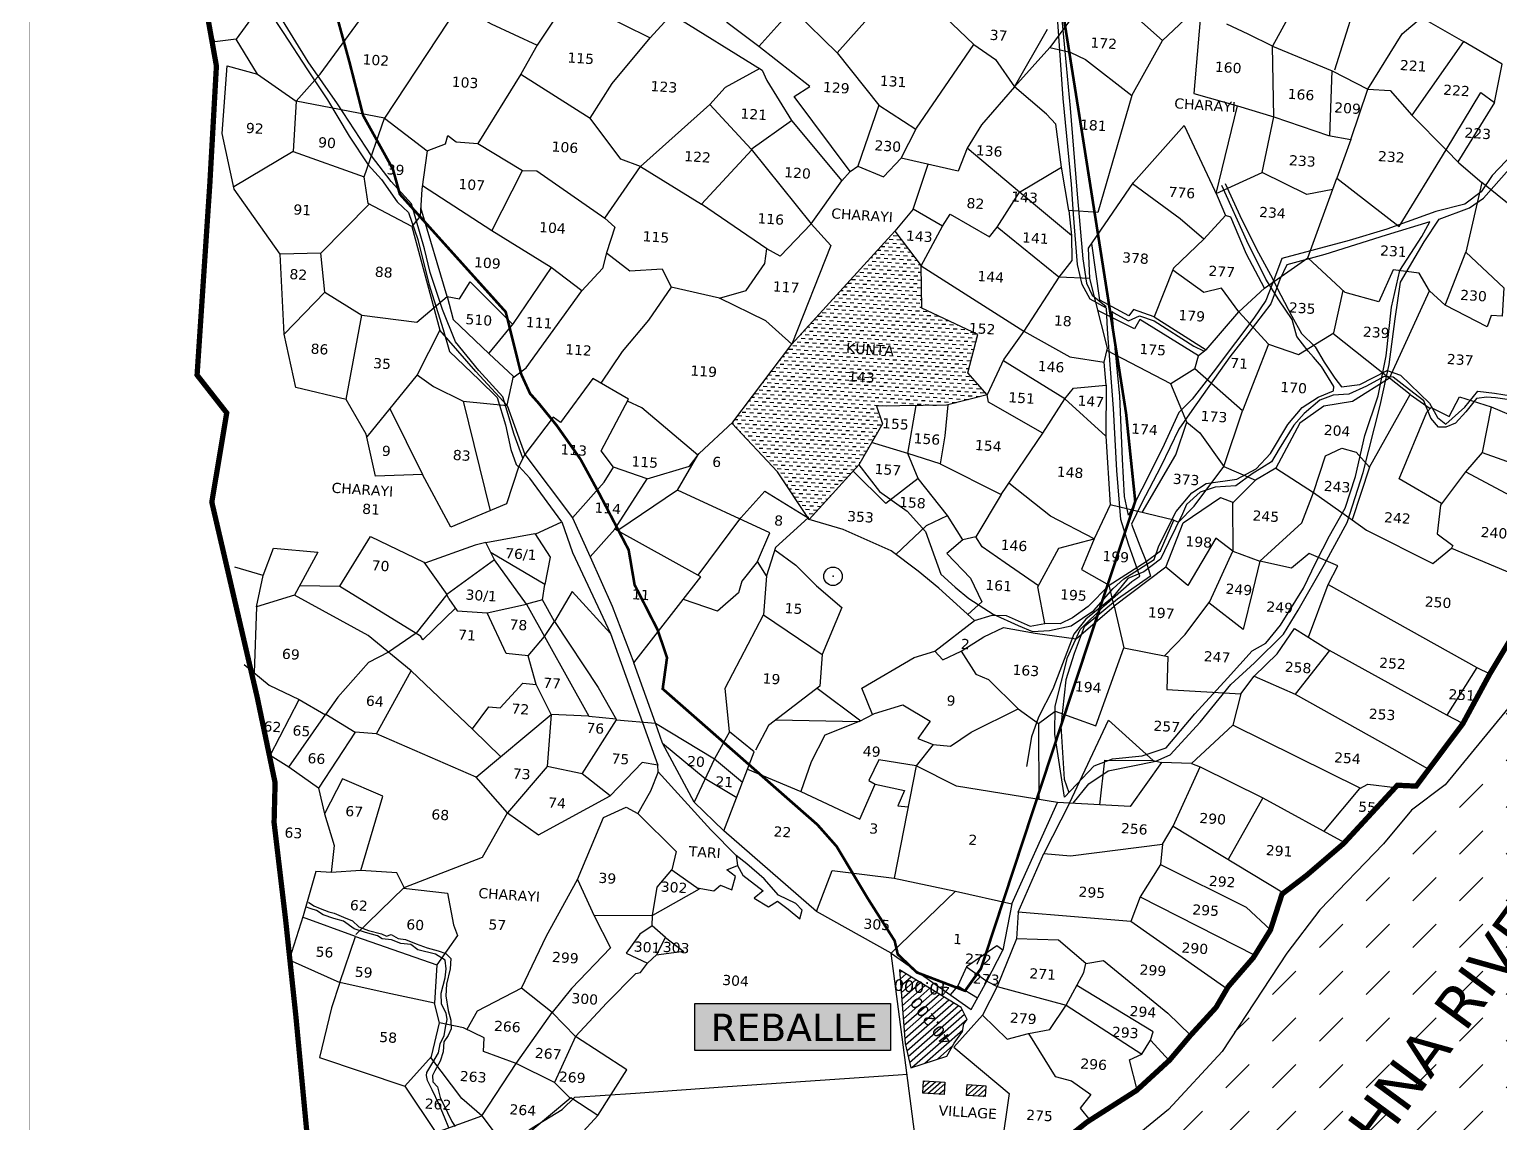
# Model space of a CAD drawing. Header units: inches. Extents: x 387175 to 391502, y 1838919 to 1843735.
# Drawn here: x 387175 to 389957, y 1840533 to 1842601 of the extents above; entities that cross this region are included whole.
import ezdxf

# ---------------------------------------------------------------- set-up
doc = ezdxf.new("R2010")
doc.units = ezdxf.units.IN
doc.header["$MEASUREMENT"] = 0
doc.header["$PDMODE"] = 32
doc.header["$PDSIZE"] = 35
for name, color, linetype in [('BND', 6, 'Continuous'), ('NALA', 4, 'Continuous'), ('points', 161, 'Continuous'), ('ROAD', 1, 'Continuous'), ('ROADS', 50, 'Continuous'), ('SY.AREA', 7, 'Continuous'), ('TEXT', 7, 'Continuous'), ('VILLAGE AREA', 1, 'Continuous'), ('WATER', 4, 'Continuous')]:
    doc.layers.add(name, color=color, linetype=linetype)
doc.styles.get("Standard").update_dxf_attribs({"font": 'verdana.ttf'})

msp = doc.modelspace()

# ---------------------------------------------------------------- hatches: boundary and pattern name
h = msp.add_hatch()
h.set_pattern_fill('DASH', color=4, scale=500, angle=45)
h.paths.add_polyline_path([(390312.8, 1842037.2), (390155.3, 1841823.2), (390133.9, 1841745.9), (390094.4, 1841528.7), (390016, 1841369.3), (389854.1, 1841171.9), (389790.5, 1841124.2), (389737.5, 1841060.7), (389616.7, 1840935.9), (389554.5, 1840853.8), (389431.9, 1840667.9), (389330.5, 1840558.2), (389163.6, 1840421), (389065.2, 1840318.8), (388934, 1840254.6), (388805.5, 1840207.4), (388651.7, 1840153.5), (388550.7, 1840125.9), (388422.1, 1840107.6), (388315.5, 1840090.3), (388267, 1840070.6), (388208, 1840043.1), (388107, 1839952.7), (388032.3, 1839887.1), (388024.6, 1839887.1), (387989.9, 1839894.9), (387961.6, 1839906.4), (387939.7, 1839905.1), (387902.5, 1839879.4), (387787.8, 1839816.4), (387706.8, 1839759.9), (387490.6, 1839667.2), (387271.9, 1839588.7), (387175.6, 1839559.8), (387175.6, 1839109.1), (387196.2, 1839098.1), (387250.2, 1839091.6), (387322.6, 1839089.5), (387561.1, 1839129.6), (387680.3, 1839140), (387815.1, 1839162.4), (387899.8, 1839178), (388210.9, 1839361.6), (388399.6, 1839422.5), (388566, 1839533.4), (388799.1, 1839644.2), (389371, 1839940.5), (389756.6, 1840142), (389900.1, 1840276.4), (390324.9, 1840968), (390748.2, 1841448.1), (391056.6, 1841849.3), (391459.4, 1842404.7), (391501.7, 1842454.5), (391501.7, 1843354), (391377.7, 1843259.1), (391013.5, 1842919.1), (390889.6, 1842795.5), (390654.6, 1842545.6), (390479.3, 1842304.1)])
h.paths.add_polyline_path([(389585.2, 1840250.1), (390143, 1841005.7), (390043, 1841079.6), (389485.2, 1840324)], flags=24)
h = msp.add_hatch(color=2)
h.dxf.hatch_style = 1
h.paths.add_polyline_path([(388434.6, 1840758.6), (388804.4, 1840758.6), (388804.4, 1840669.7), (388434.6, 1840669.7)])
at = {"layer": 'VILLAGE AREA'}
h = msp.add_hatch(dxfattribs=at)
h.set_pattern_fill('ANSI31', color=256, scale=80, angle=-3.716103, style=0)
h.paths.add_polyline_path([(388938.5, 1840751.1), (388821.8, 1840822.2), (388832.6, 1840683), (388843.1, 1840636.9), (388911, 1840659), (388925.2, 1840683.3), (388940.8, 1840705.4), (388943.3, 1840720), (388949.8, 1840728)])
h = msp.add_hatch(dxfattribs=at)
h.set_pattern_fill('ANSI31', color=256, scale=2.308336, angle=-3.7161, style=0)
h.set_pattern_definition([(41.283897, (378574.076, 1829017.3926), (-4.835582, 5.5073483), [])])
h.paths.add_polyline_path([(388907.4, 1840609.8), (388867.3, 1840612.4), (388865.7, 1840588.8), (388905.9, 1840586.2)])
h.paths.add_polyline_path([(388985, 1840602.8), (388949.9, 1840605.1), (388948.6, 1840584.7), (388983.7, 1840582.4)])
at = {"layer": 'WATER'}
h = msp.add_hatch(dxfattribs=at)
h.set_pattern_fill('DASH', color=256, scale=2.308336, angle=-3.7161, style=0)
h.set_pattern_definition([(356.283897, (378574.076, 1829017.3926), (7.7885667, 6.8385455), [7.328966, -7.328966])])
h.paths.add_polyline_path([(388969.9, 1842024), (388863.8, 1842074), (388862.9, 1842153.9), (388812.5, 1842219.5), (388617.8, 1842006.2), (388506.5, 1841858.3), (388504.4, 1841856.4), (388590.5, 1841764.7), (388650.9, 1841674.5), (388744.8, 1841777.6), (388789.2, 1841855.2), (388777.9, 1841888.6), (388910.4, 1841890.5), (388987.4, 1841909.8), (388950.8, 1841951.4)])
h.paths.add_polyline_path([(388714.9, 1841984.7), (388815.6, 1841978.1), (388817.5, 1842007.4), (388716.8, 1842013.9)], flags=24)
h.paths.add_polyline_path([(388718.4, 1841930.9), (388772.9, 1841927.3), (388774.8, 1841956.8), (388720.3, 1841960.3)], flags=24)
h.paths.add_polyline_path([(388946.9, 1842022.4), (389001.5, 1842018.9), (389003.4, 1842048.3), (388948.8, 1842051.8)], flags=9)

# ---------------------------------------------------------------- linework, layer by layer
at = {"const_width": 0.285}
msp.add_lwpolyline([(387175.6, 1838919.1), (391501.7, 1838919.1), (391501.7, 1843732.2), (387175.6, 1843732.2)], close=True, dxfattribs=at)
at = {"color": 4}
msp.add_lwpolyline([(391501.7, 1843354), (391377.7, 1843259.1), (391013.5, 1842919.1), (390889.6, 1842795.5), (390654.6, 1842545.6), (390479.3, 1842304.1), (390312.8, 1842037.2), (390155.3, 1841823.2), (390133.9, 1841745.9), (390094.4, 1841528.7), (390016, 1841369.3), (389854.1, 1841171.9), (389790.5, 1841124.2), (389737.5, 1841060.7), (389616.7, 1840935.9), (389554.5, 1840853.8), (389431.9, 1840667.9), (389330.5, 1840558.2), (389163.6, 1840421)], dxfattribs=at)
at = {"color": 2}
msp.add_lwpolyline([(388434.6, 1840758.6), (388804.4, 1840758.6), (388804.4, 1840669.7), (388434.6, 1840669.7)], close=True, dxfattribs=at)
at = {"layer": 'BND', "lineweight": 30}
msp.add_lwpolyline([(387781.6, 1839801.2, 10, 10, 0), (387720, 1839833, 10, 10, 0), (387710.6, 1839944.8, 10, 10, 0), (387712.6, 1840024.2, 10, 10, 0), (387704, 1840092.3, 10, 10, 0), (387707.5, 1840231.6, 10, 10, 0), (387739.1, 1840390.2, 10, 10, 0), (387740.2, 1840433.5, 10, 10, 0), (387741, 1840464.8, 10, 10, 0), (387704.2, 1840474.3, 10, 10, 0), (387679.5, 1840735.7, 10, 10, 0), (387660.3, 1840916.2, 10, 10, 0), (387638.4, 1841100.8, 10, 10, 0), (387640.3, 1841176.2, 10, 10, 0), (387606.4, 1841338.3, 10, 10, 0), (387520.6, 1841707.1, 10, 10, 0), (387548.8, 1841875.9, 10, 10, 0), (387492.7, 1841947.5, 10, 10, 0), (387517, 1842311.7, 10, 10, 0), (387529.3, 1842532.2, 10, 10, 0), (387493.5, 1842732.8, 10, 10, 0), (387458.3, 1842918.7, 10, 10, 0), (387451.3, 1843093, 10, 10, 0), (387451.3, 1843093, 0, 0, 0)], format="xyseb", dxfattribs=at)
at = {"layer": 'BND', "lineweight": 30, "const_width": 10}
msp.add_lwpolyline([(389059.4, 1840441.4), (389176.4, 1840534.2), (389270, 1840593.9), (389332.6, 1840651.4), (389372.2, 1840698.3), (389420.5, 1840751.1), (389443.4, 1840790.3), (389491.1, 1840845.3), (389523.4, 1840897.6), (389545.3, 1840965.5), (389591.7, 1841000.9), (389661.5, 1841060.8), (389763.5, 1841171.4), (389799.1, 1841169.8), (389887.4, 1841288), (389938.6, 1841382.5), (390035.2, 1841543.5)], dxfattribs=at)
at = {"layer": 'NALA'}
for points in [[(388744.8, 1841777.6), (388783.7, 1841727.1), (388835.9, 1841690.2), (388870.5, 1841651.4), (388888.3, 1841602.3), (388899.5, 1841571), (388926.7, 1841545.9), (388952.9, 1841525), (388998.6, 1841495.4), (389046.4, 1841473.7), (389073.2, 1841462.3), (389105.1, 1841463.9), (389146.5, 1841473.2), (389189.2, 1841502.1), (389226, 1841543.5), (389245.8, 1841562), (389303.5, 1841598.7), (389312.4, 1841624.5), (389344.8, 1841689.5), (389374.7, 1841724.7), (389401.6, 1841742.1), (389459.7, 1841750.3), (389496.4, 1841770.1), (389523.6, 1841799.3), (389556, 1841854.1), (389583.2, 1841885.9), (389613.9, 1841905.5), (389642.9, 1841917.4), (389643.4, 1841925.7), (389620.1, 1841963.8), (389605, 1841981.4), (389594.9, 1841992.8), (389573.4, 1842020.6), (389564.6, 1842052.3), (389539.5, 1842089.9), (389514.4, 1842129.2), (389478.9, 1842201.6), (389431.1, 1842306.4)], [(389438, 1842310), (389469.1, 1842241.1), (389500.7, 1842178.5), (389523.2, 1842137.3), (389543, 1842098.4), (389564.1, 1842058.7), (389582.3, 1842026.1), (389607.8, 1842000.8), (389624.8, 1841971.8), (389645.2, 1841941.9), (389658, 1841925), (389692.5, 1841929.8), (389744.5, 1841956.4), (389769.7, 1841947), (389824.5, 1841894.3), (389839.5, 1841867.5), (389855.4, 1841854.6), (389891, 1841886.5), (389916, 1841916.9), (389947.2, 1841913.5), (389978.9, 1841907.9), (389995.5, 1841901.1)], [(389975.7, 1841900.6), (389948.9, 1841904.2), (389932.8, 1841905.8), (389913.4, 1841902.9), (389893.2, 1841877.8), (389873.2, 1841856.4), (389855.4, 1841849.1), (389841.5, 1841848.8), (389827.1, 1841866), (389813.6, 1841898.6), (389778.2, 1841926), (389755.3, 1841943.7), (389738.6, 1841944.8), (389705, 1841926.6), (389671.8, 1841911.2), (389642.3, 1841909.6), (389616.5, 1841899.9), (389587.3, 1841874.8), (389567.9, 1841852.7), (389539.8, 1841807.8), (389525.6, 1841783.6), (389488.7, 1841760.8), (389457.9, 1841738.2), (389418.7, 1841735.4), (389390.5, 1841725.8), (389364.4, 1841702.4), (389357.2, 1841684.9), (389330.8, 1841630.4), (389315.5, 1841599), (389284, 1841575.3), (389253.8, 1841562.3), (389223.8, 1841525.9), (389173.8, 1841485.4), (389151.6, 1841457.5), (389111.7, 1841353.5), (389084.3, 1841300.2), (389071.1, 1841263.3), (389062, 1841207)], [(387969, 1840523.3), (387960.6, 1840543.3), (387950.6, 1840567.7), (387937.2, 1840595.3), (387928.6, 1840612.9), (387926.7, 1840622.1), (387927.1, 1840628.2), (387938.7, 1840646.9), (387949.6, 1840665), (387952.5, 1840682.2), (387960.3, 1840698.2), (387963.3, 1840716.2), (387965.9, 1840728.2), (387964.2, 1840739.9), (387955, 1840757.5), (387954.5, 1840778.2), (387961.9, 1840806.9), (387964.2, 1840823.8), (387962.2, 1840840.3), (387944, 1840851.6), (387910.4, 1840859.9), (387897.1, 1840869.9), (387878.4, 1840872.3), (387860.5, 1840878.9), (387843, 1840880.7), (387834.2, 1840886.7), (387811.5, 1840893.1), (387790.1, 1840899.9), (387769.7, 1840914), (387751.2, 1840919.5), (387731.5, 1840926.2), (387718.6, 1840934.4), (387708.5, 1840937.5), (387698.1, 1840941.6)], [(387703.2, 1840950), (387713.7, 1840943.2), (387725.6, 1840938.2), (387742.2, 1840932.2), (387751.8, 1840929.2), (387769.6, 1840921.9), (387786.8, 1840914.7), (387798.8, 1840903.6), (387817.3, 1840896.9), (387841.8, 1840890.5), (387851.3, 1840886.2), (387860, 1840889.3), (387872.9, 1840881.2), (387886.8, 1840879.7), (387907.5, 1840871.6), (387928.3, 1840863.6), (387948.7, 1840858), (387963.6, 1840853.4), (387972.7, 1840843.7), (387971.4, 1840824.3), (387964.7, 1840794.9), (387963.2, 1840773.1), (387967.5, 1840745.5), (387973, 1840726.9), (387973.3, 1840710.6), (387967.6, 1840698.2), (387959.5, 1840686), (387958.3, 1840667.2), (387952.3, 1840649.4), (387942.6, 1840631.1), (387938.3, 1840622.3), (387938.8, 1840610.1), (387947.3, 1840601), (387952.7, 1840580.6), (387966.7, 1840552.3), (387974.7, 1840535.4), (387980.8, 1840525.9)]]:
    msp.add_lwpolyline(points, dxfattribs=at)
at = {"layer": 'points'}
msp.add_point((388695.9, 1841566.8), dxfattribs=at)
at = {"layer": 'ROAD'}
for points in [[(388109, 1841790.5), (388092.3, 1841834.9), (388071, 1841906.6), (388025.5, 1841956.1), (387981.4, 1842010.2), (387956.8, 1842071.3), (387934, 1842141.7), (387923.2, 1842186), (387898.2, 1842271.5), (387859.9, 1842314), (387822.5, 1842362.1), (387758.3, 1842460.8), (387702.6, 1842540.4), (387641, 1842640.5), (387596, 1842704.7), (387563.9, 1842751.7), (387502.2, 1842840.3), (387462.3, 1842884.2)], [(387463.6, 1842863.3), (387510.5, 1842809.9), (387571, 1842719.8), (387607.8, 1842668.8), (387655.4, 1842595.9), (387701.5, 1842525), (387739.4, 1842467.9), (387780.2, 1842399.5), (387816.2, 1842345.5), (387841.3, 1842317.5), (387871, 1842275), (387893, 1842254.9), (387910.6, 1842203.7), (387931.1, 1842120.3), (387958, 1842033.6), (387970, 1841992.2), (388026.3, 1841938.4), (388060.7, 1841905.3), (388076.1, 1841853.1), (388086.3, 1841806.4), (388096.2, 1841778.4), (388100.7, 1841773.8)], [(389212.9, 1842073.9), (389182.3, 1842091), (389167, 1842119.1), (389158.1, 1842156.9), (389151, 1842252.1), (389146.8, 1842308.8), (389131.1, 1842470.8), (389121.2, 1842615.7), (389100.1, 1842776.7), (389087.7, 1842854.8)], [(389103, 1842864), (389109.8, 1842786.9), (389124.1, 1842668.3), (389135.3, 1842553.3), (389144.2, 1842452.7), (389157.3, 1842297), (389168.7, 1842167.7), (389175.6, 1842121.1), (389186.2, 1842098.4), (389212.7, 1842076.9)], [(389982, 1842365.9), (389942.8, 1842324.9), (389922, 1842294.3), (389891.1, 1842270.9), (389836.3, 1842256.9), (389743.8, 1842223.3), (389672.3, 1842202.1), (389545.1, 1842168.2), (389527.1, 1842120.8), (389514.5, 1842088.8), (389491.7, 1842054.9), (389457.5, 1842009), (389414.9, 1841953.2), (389375.2, 1841901.9), (389349.8, 1841876.6), (389318.6, 1841807.7), (389279.9, 1841731.5), (389254.7, 1841682.1), (389247.4, 1841718), (389243.7, 1841788.3), (389238.3, 1841907.6), (389229.7, 1841998.3), (389224, 1842067.7)], [(389133.6, 1841148.9), (389189.8, 1841208.1), (389224.8, 1841221.2), (389281, 1841227.3), (389326, 1841242.5), (389380.4, 1841306.5), (389442, 1841374.3), (389488.6, 1841425.7), (389514.9, 1841440.4), (389542.2, 1841474.2), (389585.9, 1841544.6), (389610, 1841593.9), (389634.8, 1841643.1), (389664.9, 1841695.4), (389684.1, 1841755.5), (389701.7, 1841833.1), (389726.9, 1841908.5), (389742.3, 1841984.1), (389752.4, 1842075.8), (389768.1, 1842145.2), (389810, 1842209.4), (389825.1, 1842237.7), (389742.5, 1842212.4), (389626.3, 1842175.3), (389554.6, 1842156.3), (389540.9, 1842128.6), (389524, 1842082.3), (389480.5, 1842025.2), (389446.3, 1841982.1), (389374.5, 1841880.2), (389349.9, 1841844.9), (389316, 1841774.6), (389279.4, 1841704.5), (389260.8, 1841665.3), (389276.3, 1841624.6), (389288, 1841594.8)], [(389133.6, 1841148.9), (389115.2, 1841268.2), (389116.3, 1841321.3), (389139.7, 1841413.3), (389163.3, 1841466.1), (389208.5, 1841511.1), (389261.4, 1841557.2), (389276.5, 1841567.2), (389255, 1841627.6), (389240.6, 1841674.2), (389232.8, 1841767.2), (389226.4, 1841884.3), (389215.3, 1842034.1), (389212.9, 1842073.9)], [(389224, 1842067.7), (389226, 1842066.1), (389254.6, 1842050.3), (389275.4, 1842059.3), (389303.7, 1842050), (389378.2, 1842002.4), (389396.7, 1841993.6)], [(389288, 1841594.8), (389296.2, 1841566.9), (389234.1, 1841523.5), (389170.7, 1841471.2), (389152.1, 1841420.8), (389136.3, 1841371), (389127.1, 1841283.9), (389133.1, 1841183.2), (389142.1, 1841157.8)], [(387711.2, 1840239), (387810.7, 1840303.9), (387881.3, 1840340.6), (387944.8, 1840393), (388032.2, 1840453.6), (388076.1, 1840486.9), (388126.6, 1840523.3), (388183.6, 1840558.1), (388207.6, 1840581.6), (388322, 1840588.6), (388496, 1840601.5), (388819.2, 1840623.7), (388836, 1840625.1)]]:
    msp.add_lwpolyline(points, dxfattribs=at)
at = {"layer": 'ROADS', "color": 40, "const_width": 5}
msp.add_lwpolyline([(389080.3, 1842952.3), (389165.2, 1842417.2), (389250.3, 1841875), (389267.6, 1841708.5), (389134.1, 1841305.3), (388975.8, 1840824.8), (388945.6, 1840782.5), (388854.3, 1840817.3), (388818.3, 1840851.6), (388812.5, 1840877), (388761.6, 1840957.2), (388702.5, 1841055.9), (388666.2, 1841096.9), (388373.6, 1841353.8), (388381.8, 1841412.8), (388364, 1841465.4), (388320.4, 1841550.8), (388309.2, 1841616.6), (388254.1, 1841722.2), (388217.9, 1841788.6), (388173, 1841852.2), (388138.2, 1841895.1), (388122.7, 1841912.4), (388105.9, 1841949.2), (388076.7, 1842066.8), (387876.3, 1842289.7), (387863.1, 1842337.3), (387806.9, 1842438.5), (387781.5, 1842537.7), (387744.2, 1842673.9)], dxfattribs=at)
at = {"layer": 'SY.AREA'}
for points in [[(388158.9, 1842790.4), (388185.9, 1842659.6), (388196.8, 1842661.6), (388349.7, 1842585.2), (388390.9, 1842630.2), (388562, 1842524.4), (388570.4, 1842504.6), (388617.2, 1842429.1), (388712.5, 1842314.8), (388728.5, 1842332.6), (388742.8, 1842342.5)], [(389525.9, 1842805.7), (389615.7, 1842731.4), (389527.3, 1842570), (389481.1, 1842592.5), (389440.7, 1842611.2)], [(387606.8, 1842516.6), (387566.7, 1842583.1), (387526.6, 1842577.9), (387496.8, 1842655.9), (387497.3, 1842707.7), (387495.1, 1842761.1), (387579, 1842782.7), (387613.2, 1842707.3), (387623, 1842660.5), (387566.7, 1842583.1)], [(388703.7, 1842557.4), (388623.3, 1842635.1), (388643.7, 1842721.7), (388750.2, 1842685.9), (388854.6, 1842718.8)], [(388962.2, 1842572.6), (388907.1, 1842625.2), (388919.1, 1842677), (388854.6, 1842718.8), (388839.2, 1842709.7), (388703.7, 1842557.4), (388782.6, 1842458.1), (388852.7, 1842412.4)], [(389645.5, 1842524.7), (389699.9, 1842699.7), (389749.4, 1842722.1)], [(388618.2, 1842638.2), (388555.2, 1842569.2), (388495, 1842614.7), (388546.5, 1842682.5)], [(389392.7, 1842649.9), (389319.1, 1842580.5), (389196.5, 1842690.4), (389105.9, 1842567.5), (389144.3, 1842558.3), (389173.6, 1842544.3), (389261.2, 1842476.2), (389319.1, 1842580.5)], [(387674.2, 1842370.7), (387808.8, 1842322.8), (387847, 1842433.6), (387680.4, 1842466), (387725.6, 1842517), (387827.7, 1842656), (387987.8, 1842647), (387847, 1842433.6), (387928.1, 1842371.7), (387918.2, 1842298.9), (387914.9, 1842247.9), (387898.8, 1842228.7), (387816.6, 1842271.8), (387808.8, 1842322.8)], [(388195.3, 1842661.3), (388135.8, 1842571.9), (388105.3, 1842516.8), (388236.4, 1842433.5)], [(389392.7, 1842649.9), (389378.4, 1842480), (389460.9, 1842456.6), (389529.8, 1842436.1), (389527.3, 1842570), (389640.2, 1842523.3)], [(388186.2, 1842647.6), (387987.8, 1842647), (388049.1, 1842612.3), (388135.8, 1842571.9)], [(389635.5, 1842400.1), (389640.2, 1842523.3), (389707.9, 1842488.6), (389772.4, 1842593.3), (389809.3, 1842623.8), (389888.3, 1842578.4), (389790.7, 1842438.9)], [(389039.1, 1842492.5), (389101.8, 1842601.9)], [(388331.3, 1842342.1), (388294.5, 1842355.9), (388236.4, 1842433.5), (388278.2, 1842498.9), (388349.7, 1842585.2)], [(388728.5, 1842332.6), (388622.1, 1842474.4), (388652.2, 1842493.3), (388555.2, 1842569.2)], [(389039.1, 1842492.5), (388976.7, 1842420.8), (388949.4, 1842376.6), (388932.5, 1842333.4), (388824.5, 1842357.9), (388853.7, 1842414.4), (388962.2, 1842572.6), (389003.3, 1842544.5), (389039.1, 1842492.5)], [(389261.2, 1842476.2), (389197.1, 1842255.1), (389142.2, 1842258.7), (389128.1, 1842340.8), (389117.2, 1842422.1), (389099.7, 1842441.3), (389039.1, 1842492.5), (389105.9, 1842567.5)], [(389947.4, 1842463.1), (389961.5, 1842535.4), (389888.3, 1842578.4)], [(388182.6, 1841669.8), (388122.4, 1841752.5), (388101.2, 1841775.2), (388078, 1841703.6), (387972.9, 1841660), (387919, 1841759.3), (387830.4, 1841756.3), (387812.6, 1841835.7), (387775, 1841901.5), (387679.3, 1841923.9), (387657.5, 1842025.1), (387649.6, 1842176), (387563.1, 1842298.9), (387540.2, 1842404.2), (387549.8, 1842532.5), (387606.8, 1842516.6), (387680.4, 1842466), (387674.2, 1842370.7), (387562.1, 1842303.6)], [(388105.3, 1842516.8), (388024, 1842385.6), (388108.1, 1842334.5), (388135.6, 1842334), (388264.1, 1842244.5), (388331.3, 1842342.1)], [(388557.5, 1842527.2), (388491.6, 1842491.6), (388462.6, 1842459.3), (388541.1, 1842375), (388617.2, 1842429.1)], [(389675.5, 1842393.1), (389707.9, 1842488.6), (389750.1, 1842485.9), (389790.7, 1842438.9), (389855.6, 1842373.4)], [(388462.6, 1842459.3), (388331.3, 1842342.1), (388447.1, 1842270.8)], [(388782.6, 1842458.1), (388742.8, 1842342.5), (388791.3, 1842322.6), (388824.5, 1842357.9)], [(389420.5, 1842291.2), (389460.9, 1842456.6)], [(389855.6, 1842373.4), (389921.7, 1842482.2), (389947.4, 1842463.1), (389877.7, 1842350.9)], [(389641.2, 1842298.3), (389592.2, 1842289.1), (389507.5, 1842330.9), (389529.8, 1842436.1), (389633, 1842400.6), (389675.5, 1842393.1), (389649.2, 1842320.2)], [(387928.1, 1842371.7), (387962.4, 1842385.1), (387967.3, 1842400.5), (387983.1, 1842388.6), (388024, 1842385.6)], [(389181.4, 1842130.1), (389179.4, 1842187.7), (389264.2, 1842312.1), (389360.4, 1842419.9), (389422.8, 1842286.5), (389438.5, 1842249.1), (389397.3, 1842204.8), (389352.8, 1842243.1), (389262.5, 1842309.5)], [(388654.3, 1842233.8), (388595.9, 1842172.5), (388570.6, 1842186.2), (388447.1, 1842270.8), (388542.4, 1842373.3)], [(388541.1, 1842375), (388654.3, 1842233.8), (388712.5, 1842314.8)], [(388902.7, 1842229.1), (388917.7, 1842252.1), (388991.6, 1842209), (389006.2, 1842227.2), (389048.9, 1842293.4), (388949.4, 1842376.6)], [(389854.1, 1842080), (389824.3, 1842106.8), (389805, 1842140.2), (389755.7, 1842146.8), (389728.2, 1842086.2), (389664.9, 1842103.7), (389594.4, 1842169.4), (389649.2, 1842320.2), (389766.9, 1842228.6), (389855.6, 1842373.4), (389879.5, 1842349), (389923.6, 1842311.7)], [(388847.3, 1842261.5), (388875.7, 1842346.3)], [(388162.3, 1842151.3), (388050.3, 1842220.4), (388108.1, 1842334.5)], [(389048.9, 1842293.4), (389128.1, 1842340.8)], [(389420.5, 1842291.2), (389507.5, 1842330.9)], [(388050.3, 1842220.4), (387919.1, 1842305.6)], [(389142.2, 1842258.7), (389147.1, 1842211.3), (389048.9, 1842293.4)], [(390177.9, 1842158.9), (390010.6, 1842241.6), (389923.6, 1842311.7), (389892.9, 1842180.2), (389965.1, 1842112.4), (389961.7, 1842059.1), (389940.9, 1842060.3), (389933.4, 1842038.6), (389854.1, 1842080), (389892.9, 1842180.2)], [(387818.5, 1842270.8), (387726.8, 1842177.8), (387649.6, 1842176)], [(387734.2, 1842104.5), (387804.2, 1842060.9), (387908.6, 1842047.4), (387965.8, 1842096.2), (387916, 1842264)], [(388654.3, 1842233.8), (388691.8, 1842192.8), (388617.8, 1842006.2), (388812.5, 1842219.5), (388862.9, 1842153.9), (389056.7, 1842030.8), (389018.7, 1841977.7), (388987.4, 1841909.8), (388950.8, 1841951.4), (388969.9, 1842024), (388863.8, 1842074), (388862.9, 1842153.9), (388902.7, 1842229.1), (388847.3, 1842261.5), (388812.5, 1842219.5)], [(388264.1, 1842244.5), (388283.2, 1842227.4), (388267.3, 1842178.8), (388260, 1842149.1), (388220.9, 1842107)], [(389463.4, 1842066.8), (389512.2, 1842111.8), (389478.3, 1842176.1), (389448.3, 1842246.5), (389438.5, 1842249.1)], [(387898.8, 1842228.7), (387952.2, 1842032.4), (387909.1, 1841948.1), (387813.8, 1841830.5)], [(389147.1, 1842211.3), (389147.9, 1842164.3), (389122.8, 1842132.4), (389006.2, 1842227.2)], [(389397.3, 1842204.8), (389340, 1842150), (389303.3, 1842057.6), (389264, 1842071.6), (389255.5, 1842059.7), (389200.8, 1842089.1), (389185.2, 1842196.3)], [(387657.5, 1842025.1), (387734.2, 1842104.5), (387726.8, 1842177.8)], [(388267.3, 1842178.8), (388311.7, 1842144.7), (388372.4, 1842148.4), (388389.4, 1842114)], [(388481.1, 1842093.2), (388531.8, 1842107.4), (388566.8, 1842158.8), (388570.6, 1842186.2)], [(388090.2, 1841942.3), (388115.5, 1841961.3), (388220.9, 1842107), (388162.3, 1842151.3), (388090.6, 1842045.3), (388044.4, 1841988.6)], [(389512.2, 1842111.8), (389594.4, 1842169.4)], [(387965.8, 1842096.2), (387988.9, 1842091.7), (388009.3, 1842124.1), (388089.5, 1842043.9)], [(389122.8, 1842132.4), (389056.7, 1842030.8), (389143.9, 1841982.1), (389208.5, 1841972.1), (389215, 1841998.6), (389181.4, 1842130.1), (389122.8, 1842132.4)], [(389463.4, 1842066.8), (389431, 1842111.9), (389397.3, 1842103.5), (389338.5, 1842146.2)], [(387965.8, 1842096.2), (387976.9, 1842052.6), (388045.6, 1841987.5), (388090.9, 1841945.4), (388078.6, 1841890.8)], [(388344.4, 1841751.4), (388424.4, 1841775.3), (388442.4, 1841799.2), (388506.5, 1841858.3), (388617.8, 1842006.2), (388569, 1842050), (388481.1, 1842093.2), (388389.4, 1842114), (388346.9, 1842051.1), (388296.9, 1841991.9), (388256.3, 1841932)], [(389519.4, 1842006), (389576.2, 1841986.1), (389643.1, 1842027.6), (389660.9, 1842107.4)], [(389641.2, 1842026.5), (389748.3, 1841941.8), (389824.3, 1842106.8)], [(389380.1, 1841959), (389387.4, 1841983.6), (389276.1, 1842052.8), (389266.5, 1842035.1), (389196.9, 1842069.6)], [(389401.6, 1841995.3), (389463.4, 1842066.8), (389519.4, 1842006), (389470.2, 1841879.8)], [(387775, 1841901.5), (387804.2, 1842060.9)], [(389303.3, 1842057.6), (389401.6, 1841995.3), (389387.4, 1841983.6)], [(388079.4, 1841889.9), (388019.8, 1841954), (387952.2, 1842032.4)], [(389280.5, 1841687.5), (389344.1, 1841796.7), (389365.1, 1841858.4), (389335.2, 1841930.9), (389213.9, 1841993.9)], [(389092.9, 1841837.7), (389134.5, 1841902.3), (389017.3, 1841974.8)], [(389134.5, 1841902.3), (389151, 1841922.5), (389212.8, 1841928.4), (389208.5, 1841972.1)], [(389365.1, 1841858.4), (389389.9, 1841838.5), (389435.2, 1841774.5), (389470.2, 1841879.8), (389380.1, 1841959), (389335.2, 1841930.9)], [(387909.1, 1841948.1), (387940, 1841925.9), (387996.2, 1841898), (388079.4, 1841889.9), (388112.5, 1841797.4), (388101.2, 1841775.2)], [(388112.5, 1841797.4), (388203.2, 1841677.3), (388263, 1841745), (388280.4, 1841773.5), (388257.4, 1841804), (388309, 1841901.9), (388241.3, 1841940.7), (388180.5, 1841857.6), (388166.3, 1841868), (388112.5, 1841797.4)], [(389212.8, 1841928.4), (389212.1, 1841831.8), (389134.5, 1841902.3)], [(389748.3, 1841941.8), (389678.4, 1841897.4), (389624.2, 1841888.9), (389579.1, 1841856.6), (389533.3, 1841771.4), (389495, 1841748.8)], [(389710.6, 1841773.3), (389787.4, 1841910.8), (389748.3, 1841941.8)], [(388987.4, 1841909.8), (388910.4, 1841890.5), (388777.9, 1841888.6), (388789.2, 1841855.2), (388744.8, 1841777.6), (388650.9, 1841674.5), (388590.5, 1841764.7), (388504.4, 1841856.4)], [(389014, 1841721.5), (389092.9, 1841837.7), (388990.1, 1841896.1), (388987.4, 1841909.8)], [(389847.1, 1841704.4), (389766.8, 1841751.3), (389819.4, 1841877.4), (389827.3, 1841886.3), (389861.8, 1841869.3), (389881, 1841906.3), (389940.9, 1841887.6), (389923.9, 1841800.8), (389892.7, 1841764.2)], [(389787.4, 1841910.8), (389825.5, 1841884.2)], [(387857.4, 1841884.3), (387919, 1841759.3)], [(387996.2, 1841898), (388047.1, 1841690.7)], [(388401.9, 1841729.9), (388440, 1841796.1), (388333.9, 1841885.4), (388307.1, 1841898.3)], [(388913.1, 1841891.2), (388907.6, 1841832.4), (388898.5, 1841779.4), (388837.6, 1841799.2)], [(388837.6, 1841799.2), (388853.3, 1841889.7)], [(389940.9, 1841887.6), (390102, 1841819.1)], [(388857.2, 1841752.1), (388837.6, 1841799.2), (388768.9, 1841819.7)], [(389212.1, 1841831.8), (389219.9, 1841701.9), (389189.6, 1841637.6), (389107, 1841680.3), (389028.6, 1841743)], [(389604.6, 1841725.2), (389627.3, 1841794.9), (389658.6, 1841809.1), (389685.6, 1841801.7), (389710.6, 1841773.3), (389677.8, 1841673.5)], [(389923.9, 1841800.8), (390081.3, 1841744.7)], [(388203.2, 1841677.3), (388236.2, 1841603.3), (388282.9, 1841656.2), (388344.4, 1841751.4), (388280.4, 1841773.5)], [(388814.9, 1841608.2), (388872.6, 1841663), (388912.6, 1841681.5), (388857.2, 1841752.1), (388795.5, 1841704.7), (388733.8, 1841765.5)], [(388898.5, 1841779.4), (389014, 1841721.5), (388965.8, 1841641.5), (388941.4, 1841636), (388912.6, 1841681.5)], [(389218.5, 1841550), (389288, 1841594.8), (389315.4, 1841614.9), (389340.4, 1841673.2), (389349.3, 1841669.4), (389378.8, 1841699.2), (389435.2, 1841774.5), (389495, 1841748.8), (389451.9, 1841705), (389452.3, 1841614.5), (389503.5, 1841595.5), (389489.9, 1841540.4), (389471.7, 1841465.8), (389406.6, 1841516.5)], [(389533.3, 1841771.4), (389604.6, 1841725.2)], [(390065.4, 1841672.2), (389892.7, 1841764.2), (389844.9, 1841701.6), (389838.7, 1841646.9), (389868.2, 1841624.9), (389865.8, 1841619.7)], [(388553, 1841595), (388576.4, 1841649.2), (388401.9, 1841729.9), (388288.5, 1841653.1)], [(388440.8, 1841568.6), (388521.2, 1841677.6), (388566.6, 1841727.9), (388648.9, 1841677.4), (388586.9, 1841621.3), (388569.8, 1841567.9), (388564, 1841493.7)], [(389325.4, 1841583.9), (389358.4, 1841668.1), (389429.2, 1841715.7), (389453.3, 1841706.5)], [(389632.8, 1841551.2), (389650.7, 1841586.6), (389596.4, 1841609.6), (389563.1, 1841582.3), (389503.5, 1841595.5), (389582.8, 1841668.2), (389604.6, 1841725.2), (389677.8, 1841673.5), (389704.8, 1841654.3), (389830.4, 1841591.1), (389865.8, 1841619.7), (389999.9, 1841564), (390036.1, 1841547.2)], [(389340.4, 1841673.2), (389219.9, 1841701.9)], [(388132.6, 1841646.5), (388182.6, 1841669.8), (388203, 1841611.9), (388275.1, 1841458.3), (388202.3, 1841538.2), (388168.9, 1841481), (388146.1, 1841522.5), (388115.7, 1841513.9)], [(388236.2, 1841603.3), (388278.1, 1841510.1), (388319.3, 1841403.3), (388446, 1841565.7), (388282.9, 1841656.2)], [(388888.2, 1841425.2), (388963.2, 1841483.1), (388895.9, 1841544.6), (388857, 1841576.4), (388805.9, 1841615), (388715.3, 1841655.4), (388650.9, 1841674.5)], [(387762.7, 1841548.3), (387821, 1841642.1), (387922, 1841593.4), (387965, 1841532.1), (387907.2, 1841458.9), (387854.9, 1841423.3), (387817.2, 1841403.7), (387759.1, 1841338.2), (387736.5, 1841305.7)], [(388055.6, 1841597.8), (388039.1, 1841630.6), (388018.7, 1841625.7), (387923.4, 1841591.5)], [(388039.1, 1841630.6), (388131.9, 1841647.6), (388160.7, 1841603), (388150.5, 1841551.3), (388048.8, 1841611.2)], [(388941.4, 1841636), (388911.1, 1841610.1), (388956.1, 1841563.5), (388977.1, 1841518.4), (388950.9, 1841494.4)], [(389084.5, 1841548.7), (389021.5, 1841592.4), (388978.3, 1841622.7), (388965.8, 1841641.5)], [(389189.6, 1841637.6), (389166, 1841579.5), (389218.5, 1841550), (389178.4, 1841509.6), (389148.8, 1841488.2), (389125.5, 1841477), (389096.6, 1841477.5), (389083.4, 1841546.8), (389122.8, 1841619.7), (389189.6, 1841637.6)], [(389322.8, 1841416.3), (389362.3, 1841456.7), (389408.7, 1841519.3), (389452.3, 1841614.5), (389420, 1841639.2), (389366.9, 1841549.5), (389325.4, 1841583.9), (389227.8, 1841510.3)], [(387617.8, 1841568.2), (387637, 1841619.8), (387721.1, 1841612.6), (387677, 1841530.9)], [(387969.3, 1841524.1), (387984.5, 1841501.7), (388041.5, 1841497.4), (388115.7, 1841513.9), (388055.6, 1841597.8), (387965, 1841532.1)], [(388569.8, 1841567.9), (388553, 1841595), (388523.3, 1841557.3), (388516.9, 1841535.4), (388477.5, 1841500.8), (388412.8, 1841523.1)], [(388585.6, 1841617.1), (388625.5, 1841587.9), (388664.6, 1841548.7), (388712.8, 1841507.5), (388675.4, 1841418.7)], [(387605.1, 1841509.2), (387617.8, 1841568.2), (387564.2, 1841584)], [(387687.1, 1841549.5), (387762.7, 1841548.3), (387915.1, 1841454)], [(388146.1, 1841522.5), (388150.5, 1841551.3)], [(388938.3, 1841424.8), (388981.3, 1841452.3), (389018.4, 1841469.7), (389078.4, 1841459.4), (389156.1, 1841448.7), (389227.8, 1841510.3), (389218.5, 1841550)], [(389595.3, 1841451.5), (389632.8, 1841551.2), (389913.6, 1841394), (389938.6, 1841382.5)], [(387897.9, 1841387.7), (387816.6, 1841455), (387677, 1841530.9), (387605.1, 1841509.2), (387600.5, 1841384.4)], [(387969.3, 1841524.1), (387965, 1841532.1)], [(388115.7, 1841513.9), (388234, 1841301.9), (388285.3, 1841297.1)], [(389227.8, 1841510.3), (389246.2, 1841431.3)], [(387981.3, 1841506.4), (387919.7, 1841446.4), (387915.1, 1841454)], [(388119.2, 1841416.2), (388077.5, 1841421), (388041.5, 1841497.4)], [(388499.8, 1841272.6), (388491.8, 1841355), (388564, 1841493.7), (388675.4, 1841418.7), (388670.7, 1841358.9), (388573.8, 1841284.2), (388548.9, 1841237.5)], [(388963.2, 1841483.1), (388996.7, 1841493.2), (389023.5, 1841492.8), (389068.7, 1841472.3), (389096.6, 1841477.5)], [(388234, 1841301.9), (388162.8, 1841305), (388134.4, 1841362.2), (388119.2, 1841416.2), (388149.7, 1841452.9), (388168.9, 1841481)], [(388168.9, 1841481), (388251.3, 1841356.6), (388286.3, 1841295.3)], [(388275.1, 1841458.3), (388364.5, 1841209.3)], [(389492.5, 1841377.5), (389536.2, 1841419.9), (389568.9, 1841468.1)], [(389568.9, 1841468.1), (389634.8, 1841426.6)], [(389084.7, 1841288.2), (389115.9, 1841311.9), (389192.9, 1841283.6), (389246.2, 1841431.3), (389329.4, 1841415), (389327.6, 1841352.7), (389467.1, 1841344.6), (389452.1, 1841285.3)], [(389887.4, 1841288), (389857.2, 1841304.1), (389634.8, 1841426.6), (389570.3, 1841343.5)], [(387581.9, 1841399.6), (387629.3, 1841360.5), (387685.8, 1841333.4)], [(388359.9, 1841288.7), (388319.3, 1841403.3)], [(388770.4, 1841305.3), (388750.2, 1841355.2), (388849.3, 1841412.9), (388888.2, 1841425.2), (388903.3, 1841408.7), (388938.3, 1841424.8), (388965.8, 1841381.4), (388989.8, 1841371.4), (389045.9, 1841315.7)], [(388020.7, 1841186.5), (387832.1, 1841268.4), (387897.9, 1841387.7), (388015.3, 1841276.3), (388067.4, 1841225.4)], [(389467.1, 1841344.6), (389492.5, 1841377.5), (389570.3, 1841343.5), (389758.9, 1841238.7), (389819.1, 1841203.9)], [(389913.6, 1841394), (389857.2, 1841304.1)], [(388013.6, 1841277.9), (388044.7, 1841319.7), (388065.9, 1841317.6), (388109, 1841364.5), (388134.4, 1841362.2)], [(388665.6, 1841355), (388748.3, 1841293.1), (388680.3, 1841266.4), (388654.4, 1841215.8), (388635.2, 1841159.9)], [(387666.5, 1841205.9), (387631.2, 1841227.7), (387685.8, 1841333.4), (387735.9, 1841304.8)], [(388587.9, 1841295.1), (388745.6, 1841292), (388774.3, 1841307.4), (388827.6, 1841323.5), (388879.4, 1841292.8), (388856.2, 1841260), (388885.2, 1841248.8), (388853.1, 1841208), (388782.6, 1841219.6), (388763.7, 1841180.3), (388775.3, 1841173.7)], [(388885.2, 1841248.8), (388918.1, 1841245.3), (388957.3, 1841271.6), (389045.9, 1841315.7), (389084.7, 1841288.2), (389085.5, 1841144.3)], [(387832.1, 1841268.4), (387791.7, 1841271.6), (387722.5, 1841165.6), (387666.5, 1841205.9), (387736.5, 1841305.7), (387791.7, 1841271.6)], [(388079.8, 1841119.2), (388020.7, 1841186.5), (388162.8, 1841305), (388155.2, 1841207.1)], [(388221.5, 1841193), (388286.3, 1841295.3), (388359.9, 1841288.7)], [(388373.3, 1841250.9), (388359.9, 1841288.7), (388471.8, 1841221.6)], [(389142.9, 1841137.8), (389216.8, 1841294.6), (389301.7, 1841218.5), (389317.5, 1841214.7)], [(388533.9, 1841201.7), (388546.6, 1841234.4), (388499.8, 1841272.6), (388471.8, 1841221.6), (388524.6, 1841177.4)], [(389693.4, 1841165.9), (389452.1, 1841285.3), (389374.1, 1841212.8), (389390.2, 1841206.1)], [(388433, 1841139.6), (388373.3, 1841250.9), (388454.2, 1841184.5), (388513.6, 1841148.4)], [(388364.9, 1841196.5), (388364.5, 1841209.3), (388334.9, 1841214.3), (388274, 1841151.1), (388221.5, 1841193), (388155.2, 1841207.1), (388079.8, 1841119.2), (388138.8, 1841077.5), (388274, 1841151.1)], [(388471.8, 1841221.6), (388433, 1841139.6), (388489.3, 1841084.9)], [(389142.9, 1841137.8), (389120.3, 1841138.7), (388929.5, 1841169.4), (388853.1, 1841208), (388811.4, 1840995.4), (388927.6, 1840971.3), (389034.2, 1840947), (389120.3, 1841138.7)], [(389374.1, 1841212.8), (389317.5, 1841214.7), (389258, 1841131.4), (389142.9, 1841137.8), (389094.5, 1841042.6)], [(389200.7, 1841134.6), (389210.1, 1841218.6), (389301.7, 1841218.5)], [(389339.1, 1841093.8), (389390.2, 1841206.1), (389508.9, 1841147.9), (389663.7, 1841063.2)], [(387802.6, 1841010.2), (387844, 1841150.7), (387768, 1841183.8), (387734, 1841117.4)], [(388512.5, 1841038.3), (388464.4, 1841087.2), (388364.9, 1841196.5), (388350.3, 1841160.2), (388326.7, 1841118.2)], [(388664.5, 1840932.7), (388489.3, 1841084.9), (388533.9, 1841201.7), (388635.2, 1841159.9), (388746.3, 1841107), (388775.3, 1841173.7), (388830.9, 1841161.3), (388818.4, 1841132.2), (388837.9, 1841130.7)], [(387722.5, 1841165.6), (387734, 1841117.4), (387751.9, 1841057.2), (387746.6, 1841006.2), (387717.2, 1841008.1), (387693.2, 1840924.3), (387667.1, 1840840.9), (387762.6, 1840798.1), (387792.7, 1840885.4), (387692.3, 1840921.7)], [(389508.9, 1841147.9), (389443.3, 1841031)], [(389625, 1841084.4), (389692.2, 1841165.3), (389707.4, 1841173.6), (389759.7, 1841167.4)], [(388212.2, 1840992.9), (388261.4, 1841110.2), (388304.2, 1841130), (388326.7, 1841118.2), (388399, 1841045.8), (388390.6, 1841011.3)], [(387793.1, 1840888.8), (387884.3, 1840977.8), (388032.5, 1841035.6), (388079.8, 1841119.2)], [(389319.1, 1841059.9), (389339.1, 1841093.8), (389548.3, 1840967.7)], [(388439, 1840977.5), (388470.5, 1840971.5), (388482.8, 1840982.3), (388504.2, 1840973.6), (388511.4, 1840998.8), (388495.1, 1841011.4), (388515.2, 1841019.3), (388525, 1841001.6), (388563.7, 1840971.5), (388546.9, 1840958), (388573.9, 1840941.6), (388590.5, 1840952.1), (388610.9, 1840936.7), (388632.9, 1840918.8), (388637.2, 1840935), (388625.7, 1840947.4), (388592.6, 1840963.5), (388565.3, 1840994.6), (388532.9, 1841023), (388512.5, 1841038.3), (388515.2, 1841019.3)], [(389046.1, 1840931.4), (389094.5, 1841042.6), (389144.8, 1841038), (389319.1, 1841059.9), (389315.3, 1841021.6), (389276.7, 1840960.3), (389259.1, 1840913.6)], [(387884.3, 1840977.8), (387870.6, 1841005.8), (387802.6, 1841010.2), (387746.6, 1841006.2)], [(388353.8, 1840905.4), (388354.5, 1840925.1), (388362.9, 1840978.9), (388390.6, 1841011.3), (388442.6, 1840974.9), (388354.5, 1840925.1), (388243.8, 1840924.4), (388274.7, 1840863.7), (388201.2, 1840787), (388164.6, 1840741.6), (388106.6, 1840787.6), (388154, 1840886.8), (388212.2, 1840992.9), (388243.8, 1840924.4)], [(388805.6, 1840854), (388664.5, 1840932.7), (388694.2, 1841010), (388811.4, 1840995.4)], [(389315.3, 1841021.6), (389477.7, 1840940.6), (389523.4, 1840897.6)], [(387883.2, 1840976.8), (387966.5, 1840967.2), (387978, 1840907.5), (387985.7, 1840887.1), (387946.5, 1840831.8)], [(388805.6, 1840854), (388927.6, 1840971.3)], [(389276.7, 1840960.3), (389494, 1840849.9)], [(389034.2, 1840947), (389017.1, 1840859.2), (389005.5, 1840867.8), (388948.1, 1840828.1), (388931.8, 1840791.7), (388917.7, 1840774.8)], [(389441, 1840786.2), (389259.1, 1840913.6), (389046.1, 1840931.4), (389042.8, 1840881.1)], [(388378.7, 1840883.6), (388353.8, 1840905.4), (388330.2, 1840889.8), (388304.6, 1840853.6), (388344.9, 1840834.5)], [(387792.7, 1840885.4), (387946.5, 1840831.8), (387941.8, 1840758.9), (387850.6, 1840778.9), (387762.6, 1840798.1), (387747.3, 1840750.4), (387724.5, 1840656.5), (387886, 1840602.4), (387936.5, 1840658.1), (387951.6, 1840722), (387941.8, 1840758.9)], [(388168.9, 1840609.3), (388096.1, 1840645.1), (388164.6, 1840741.6), (388208.8, 1840695.8), (388267.8, 1840759.9), (388322.9, 1840815.2), (388331.6, 1840817.1), (388344.9, 1840834.5), (388362.5, 1840851.1), (388378.7, 1840883.6), (388413.6, 1840856.9), (388361.2, 1840849.9)], [(388978.8, 1840736.4), (389025.1, 1840690.9), (389065.7, 1840701.5), (389106.1, 1840709.6), (389137.1, 1840755.4), (389170.3, 1840817), (389174.1, 1840834.1), (389122.4, 1840878.6), (389042.8, 1840881.1), (389006.3, 1840790.5), (389137.1, 1840755.4), (389280, 1840662.4), (389296.4, 1840689.2), (389331.7, 1840650.6)], [(389062.4, 1840443.7), (389013.7, 1840482.7), (388964.7, 1840463.9), (388918.6, 1840477.9), (388854.8, 1840491.6), (388849.7, 1840515.4), (388835.7, 1840627.2), (388805.6, 1840854), (388956.9, 1840747.2), (388987, 1840801), (389006.3, 1840790.5), (388978.8, 1840736.4), (388924.4, 1840676.2), (389029.1, 1840588.3), (389013.7, 1840482.7), (388990.4, 1840504.4), (388946.6, 1840486), (388849.7, 1840515.4)], [(388987, 1840801), (389017.1, 1840859.2)], [(388948.1, 1840828.1), (388987, 1840801)], [(389174.1, 1840834.1), (389207.7, 1840839.8), (389329, 1840740.3), (389372.2, 1840698.3)], [(388106.6, 1840787.6), (388022.8, 1840744), (388003.2, 1840709.4)], [(388931.8, 1840791.7), (388969.4, 1840769.4)], [(389296.4, 1840689.2), (389301.4, 1840704.8), (389157, 1840792.3)], [(388031.6, 1840545.8), (388096.1, 1840645.1), (388034.5, 1840667.7), (388036.1, 1840693.3), (387996.9, 1840712.5), (387951.6, 1840722)], [(388251, 1840546.5), (388305.5, 1840632.7), (388208.8, 1840695.8), (388168.9, 1840609.3), (388199, 1840578.9)], [(389065.7, 1840701.5), (389116.1, 1840620.3), (389146.9, 1840612.2), (389183.6, 1840586.2), (389163.6, 1840560.5), (389181.6, 1840537.5)], [(387944.7, 1840514.3), (388031.6, 1840545.8), (387993.9, 1840578.5), (387935.2, 1840656.6)], [(389271.4, 1840595.2), (389256.7, 1840651.9), (389280, 1840662.4)], [(387886, 1840602.4), (387944.7, 1840514.3), (387843.5, 1840412.6)], [(388175.4, 1840463.9), (388251, 1840546.5), (388200, 1840579.8), (388123.1, 1840515.5)], [(388031.6, 1840545.8), (388076.1, 1840486.9)]]:
    msp.add_lwpolyline(points, dxfattribs=at)
at = {"layer": 'VILLAGE AREA'}
for points in [[(389150.3, 1841137.4), (389179.9, 1841173.9), (389216.6, 1841198.7), (389306.7, 1841217.3), (389333.8, 1841229), (389390.2, 1841291), (389448.6, 1841362.2), (389493, 1841403.3), (389548.3, 1841457), (389575.7, 1841502.5), (389625.5, 1841589.7), (389668.5, 1841668.7), (389698.7, 1841763.3), (389730.8, 1841889.7), (389748.2, 1841967.4), (389759.4, 1842054), (389769.4, 1842123.3), (389814.5, 1842199.4), (389842.3, 1842242.6), (389900, 1842263.9), (389926.4, 1842282), (389989.5, 1842353.5), (390047.2, 1842411), (390089.4, 1842446.7)], [(388938.5, 1840751.1), (388821.8, 1840822.2), (388832.6, 1840683), (388843.1, 1840636.9), (388911, 1840659), (388925.2, 1840683.3), (388940.8, 1840705.4), (388943.3, 1840720), (388949.8, 1840728), (388938.5, 1840751.1)]]:
    msp.add_lwpolyline(points, dxfattribs=at)
for points in [[(388867.3, 1840612.4), (388907.4, 1840609.8), (388905.9, 1840586.2), (388865.7, 1840588.8)], [(388949.9, 1840605.1), (388985, 1840602.8), (388983.7, 1840582.4), (388948.6, 1840584.7)]]:
    msp.add_lwpolyline(points, close=True, dxfattribs=at)

# ---------------------------------------------------------------- texts
at = {"layer": 'points', "color": 6}
msp.add_text('40.000', height=22, rotation=174.3506, dxfattribs=at).set_placement((388917.2, 1840794.7))
at = {"layer": 'points', "color": 1}
msp.add_text('40.200', height=22, rotation=127.6677, dxfattribs=at).set_placement((388921.6, 1840689.9))
at = {"layer": 'TEXT'}
for s, height, p in [('37', 19.24, (388991.7, 1842581.9)), ('172', 19.24, (389182.2, 1842567.3)), ('102', 19.24, (387805.2, 1842535.5)), ('115', 19.24, (388192.8, 1842538.9)), ('160', 19.24, (389417.7, 1842521.5)), ('221', 19.24, (389767.8, 1842524.7)), ('103', 19.24, (387973.9, 1842493.2)), ('131', 19.24, (388783.8, 1842495.1)), ('123', 19.24, (388350.2, 1842484.9)), ('129', 19.24, (388676.2, 1842483.2)), ('166', 19.24, (389555.5, 1842470.3)), ('222', 19.24, (389849.7, 1842478)), ('CHARAYI', 19.24, (389341, 1842452.3)), ('209', 19.24, (389643.5, 1842444.5)), ('121', 19.24, (388520.2, 1842433)), ('181', 19.24, (389162.5, 1842412.1)), ('92', 19.24, (387584.5, 1842405.8)), ('223', 19.24, (389889.8, 1842396.8)), ('90', 19.24, (387721.2, 1842378.7)), ('106', 19.24, (388162.9, 1842370.6)), ('230', 19.24, (388773.7, 1842372.8)), ('136', 19.24, (388965.5, 1842363.6)), ('232', 19.24, (389726.3, 1842352.4)), ('39', 19.24, (387850.9, 1842327.6)), ('122', 19.24, (388413.8, 1842352.4)), ('233', 19.24, (389558, 1842344.7)), ('107', 19.24, (387986.6, 1842299.7)), ('120', 19.24, (388602.9, 1842322)), ('143', 19.24, (389032.4, 1842276)), ('776', 19.24, (389330.1, 1842284.8)), ('91', 19.24, (387674.3, 1842251.6)), ('CHARAYI', 19.24, (388692, 1842244.1)), ('82', 19.24, (388947.9, 1842263.6)), ('234', 19.24, (389501.4, 1842246.8)), ('104', 19.24, (388139.3, 1842218.1)), ('116', 19.24, (388552.3, 1842234.8)), ('115', 19.24, (388335.1, 1842200.8)), ('143', 19.24, (388833.3, 1842202.1)), ('141', 19.24, (389053, 1842198.6)), ('378', 19.24, (389242.3, 1842160.8)), ('231', 19.24, (389730.3, 1842173.9)), ('88', 19.24, (387828.5, 1842133.7)), ('109', 19.24, (388016.1, 1842151.7)), ('277', 19.24, (389405.5, 1842135.5)), ('82', 19.24, (387666.9, 1842129.3)), ('117', 19.24, (388581.3, 1842105.9)), ('144', 19.24, (388968.5, 1842125.5)), ('230', 19.24, (389881.8, 1842089.9)), ('179', 19.24, (389348.7, 1842051.7)), ('235', 19.24, (389557.7, 1842066.2)), ('510', 19.24, (388000, 1842044)), ('111', 19.24, (388114.1, 1842038.5)), ('152', 19.24, (388952.2, 1842027.3)), ('18', 19.24, (389113.2, 1842041.5)), ('239', 19.24, (389697.8, 1842020.3)), ('86', 19.24, (387707, 1841988.2)), ('112', 19.24, (388188.6, 1841987)), ('KUNTA', 19.24, (388720.1, 1841989.6)), ('175', 19.24, (389274.9, 1841987.7)), ('237', 19.24, (389856.6, 1841968.6)), ('35', 19.24, (387825.3, 1841960.8)), ('119', 19.24, (388425.4, 1841946.7)), ('143', 19.24, (388723.6, 1841935.8)), ('146', 19.24, (389082.6, 1841955.4)), ('71', 19.24, (389446.8, 1841961.1)), ('170', 19.24, (389541.5, 1841915.7)), ('151', 19.24, (389026.9, 1841896.2)), ('147', 19.24, (389157.9, 1841889.9)), ('173', 19.24, (389390.8, 1841861)), ('155', 19.24, (388788.2, 1841847.2)), ('174', 19.24, (389259.4, 1841836.9)), ('204', 19.24, (389623.7, 1841834.4)), ('113', 19.24, (388179.6, 1841797.7)), ('156', 19.24, (388847.7, 1841818.6)), ('154', 19.24, (388963.8, 1841805.8)), ('9', 19.2, (387841.7, 1841795)), ('83', 19.24, (387976, 1841787.1)), ('115', 19.24, (388313.9, 1841774.9)), ('6', 19.2, (388466.9, 1841774.2)), ('157', 19.24, (388773.9, 1841760.6)), ('148', 19.24, (389118.5, 1841755.5)), ('373', 19.24, (389338.1, 1841741.9)), ('CHARAYI', 19.24, (387746.7, 1841725)), ('243', 19.24, (389623.7, 1841728.4)), ('81', 19.24, (387804.6, 1841685.2)), ('114', 19.24, (388244, 1841687.4)), ('158', 19.24, (388820.3, 1841698.2)), ('8', 19.2, (388584, 1841663.2)), ('353', 19.24, (388722, 1841671.4)), ('245', 19.24, (389489, 1841672.5)), ('242', 19.24, (389737.8, 1841669.1)), ('240', 19.24, (389920.6, 1841641.2)), ('146', 19.24, (389012.5, 1841617.2)), ('198', 19.24, (389362, 1841623.9)), ('70', 19.24, (387822.5, 1841578.2)), ('76/1', 19.24, (388075.1, 1841601.2)), ('199', 19.24, (389204.9, 1841595.9)), ('30/1', 19.24, (388000.1, 1841522.8)), ('11', 19.24, (388314.9, 1841523.5)), ('161', 19.24, (388983.5, 1841541.3)), ('195', 19.24, (389124.9, 1841523.3)), ('249', 19.24, (389437.9, 1841533.9)), ('15', 19.24, (388603.8, 1841497.3)), ('249', 19.24, (389515.1, 1841500.1)), ('250', 19.24, (389814.8, 1841509.6)), ('78', 19.24, (388083.3, 1841466.4)), ('197', 19.24, (389291, 1841489.4)), ('71', 19.24, (387986.1, 1841447.1)), ('69', 19.24, (387652.8, 1841410.9)), ('2', 19.2, (388937.1, 1841429.6)), ('163', 19.24, (389034.9, 1841380.7)), ('247', 19.24, (389396.7, 1841406.3)), ('258', 19.24, (389549.9, 1841386.3)), ('252', 19.24, (389728.6, 1841394)), ('77', 19.24, (388147, 1841356.1)), ('19', 19.24, (388562, 1841364.3)), ('194', 19.24, (389152.8, 1841349.2)), ('251', 19.24, (389859.6, 1841334.4)), ('64', 19.24, (387811.7, 1841322.1)), ('72', 19.24, (388087, 1841307.1)), ('9', 19.2, (388910.1, 1841322.5)), ('253', 19.24, (389708.9, 1841297.5)), ('62', 19.24, (387618, 1841273.7)), ('76', 19.24, (388228.8, 1841270.8)), ('257', 19.24, (389301.5, 1841274.7)), ('65', 19.24, (387672.8, 1841265.8)), ('66', 19.24, (387701.2, 1841213.4)), ('75', 19.24, (388276.2, 1841212.8)), ('49', 19.24, (388751.6, 1841227)), ('254', 19.24, (389643.3, 1841214.8)), ('73', 19.24, (388089.4, 1841184.5)), ('20', 19.24, (388419.2, 1841208)), ('21', 19.24, (388472.7, 1841169.5)), ('74', 19.24, (388156.5, 1841129.5)), ('67', 19.24, (387772.7, 1841113.4)), ('68', 19.24, (387935.5, 1841107.1)), ('55', 19.24, (389688.9, 1841121.7)), ('63', 19.24, (387657.6, 1841072.8)), ('22', 19.24, (388582.8, 1841074.7)), ('3', 19.2, (388763.9, 1841080.4)), ('256', 19.24, (389240, 1841081)), ('290', 19.24, (389388.4, 1841100.2)), ('2', 19.2, (388951.4, 1841059.1)), ('TARI', 19.24, (388422.5, 1841037.2)), ('291', 19.24, (389514.1, 1841039.4)), ('39', 19.24, (388251.5, 1840987)), ('302', 19.24, (388369.4, 1840970.4)), ('292', 19.24, (389406.4, 1840981.2)), ('62', 19.24, (387781.4, 1840935.5)), ('CHARAYI', 19.24, (388024.4, 1840958.2)), ('295', 19.24, (389159.8, 1840960.8)), ('295', 19.24, (389375.1, 1840927.1)), ('60', 19.24, (387888.1, 1840899)), ('57', 19.24, (388043.4, 1840898.9)), ('305', 19.24, (388752.9, 1840900.2)), ('301', 19.24, (388318.4, 1840857)), ('303', 19.24, (388373.3, 1840856.3)), ('1', 19.2, (388922.4, 1840871.4)), ('290', 19.24, (389354.6, 1840855)), ('56', 19.24, (387716.5, 1840847.3)), ('299', 19.24, (388163.7, 1840837.3)), ('272', 19.24, (388945.1, 1840834.2)), ('59', 19.24, (387790.5, 1840809.2)), ('273', 19.24, (388959.8, 1840796.6)), ('271', 19.24, (389066.8, 1840806.3)), ('299', 19.24, (389275.3, 1840813.4)), ('304', 19.24, (388485.7, 1840793.8)), ('300', 19.24, (388200.4, 1840759.3)), ('279', 19.24, (389030, 1840722.4)), ('294', 19.24, (389256.4, 1840734.9)), ('58', 19.24, (387836.9, 1840685.9)), ('266', 19.24, (388054, 1840707)), ('293', 19.24, (389222.9, 1840695.7)), ('267', 19.24, (388131.3, 1840655.7)), ('296', 19.24, (389163.2, 1840635.6)), ('263', 19.24, (387989.3, 1840612)), ('269', 19.24, (388176.7, 1840610.9)), ('262', 19.24, (387922.9, 1840559.8)), ('264', 19.24, (388083.3, 1840549)), ('VILLAGE', 19.24, (388895, 1840546.9)), ('275', 19.24, (389060.8, 1840538.6))]:
    msp.add_text(s, height=height, rotation=356.2839, dxfattribs=at).set_placement(p)
at = {"layer": 'TEXT', "color": 4}
msp.add_text('KRISHNA RIVER', height=80, rotation=53.5636, dxfattribs=at).set_placement((389579.7, 1840280))
at = {"layer": 'TEXT', "color": 5}
msp.add_text('REBALLE', height=51.89, dxfattribs=at).set_placement((388464, 1840687.3))

doc.saveas('drawing.dxf')
